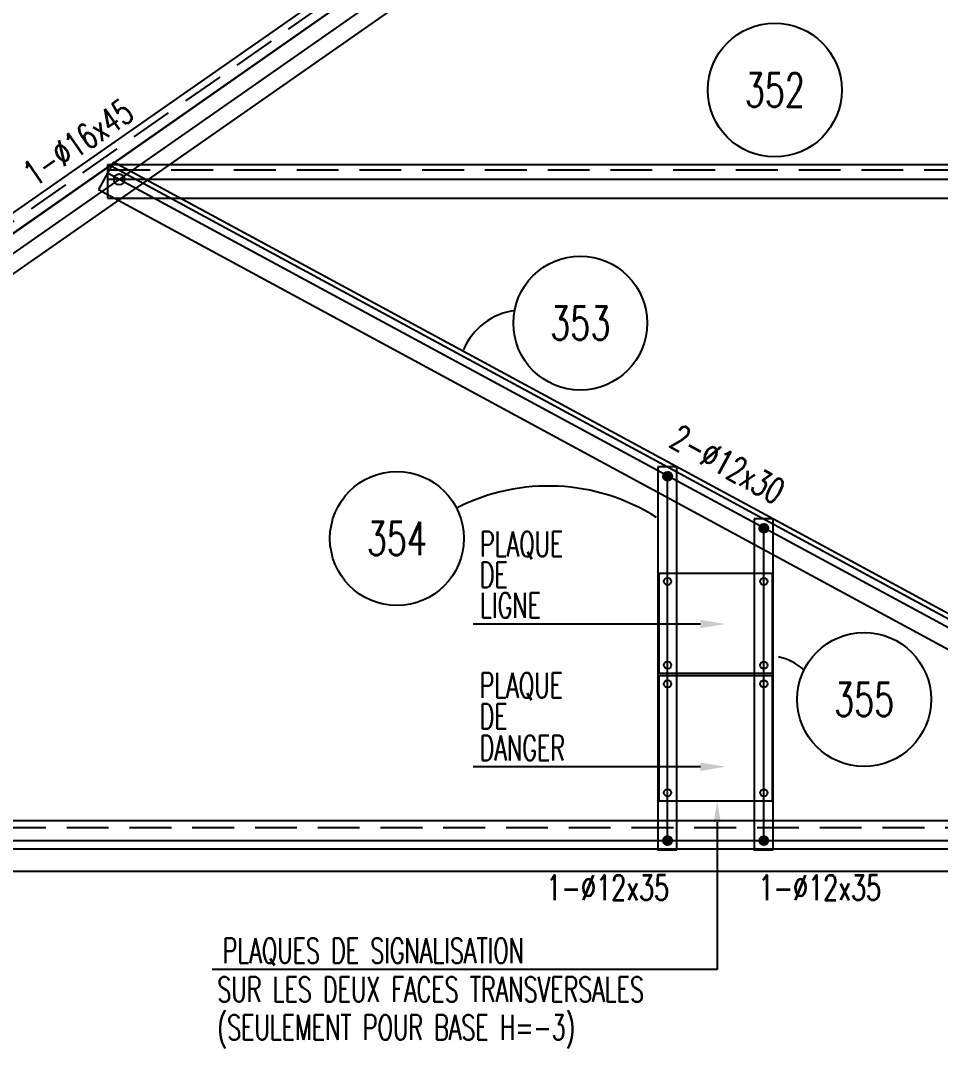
# Model space of a CAD drawing. Extents: x 512572 to 528792, y -20540 to -9023.
# Drawn here: x 521116 to 523313, y -19194 to -16691 of the extents above; entities that cross this region are included whole.
import ezdxf
from ezdxf.enums import TextEntityAlignment as Align

# ---------------------------------------------------------------- set-up
doc = ezdxf.new("R2010")
doc.units = 0
doc.header["$LTSCALE"] = 200
doc.header["$MEASUREMENT"] = 0
doc.linetypes.add('DASHED', pattern=[0.75, 0.5, -0.25])
doc.layers.get('0').update_dxf_attribs({"linetype": 'CONTINUOUS'})
for name, color, linetype in [('ASSI', 3, 'CONTINUOUS'), ('BOLLINI_1', 7, 'CONTINUOUS'), ('FORI', 2, 'CONTINUOUS'), ('LINEA_ANG', 2, 'CONTINUOUS'), ('LINEE_PIASTRE', 2, 'CONTINUOUS'), ('LS', 7, 'CONTINUOUS'), ('PIASTRE', 5, 'CONTINUOUS'), ('TESTI_A_P', 7, 'CONTINUOUS'), ('TRAT-Y', 7, 'DASHED')]:
    doc.layers.add(name, color=color, linetype=linetype)
doc.styles.add('QUOTE', font='ROMANS8.SHX', dxfattribs={"width": 0.7})
doc.styles.add('RQL', font='ROMANS8.SHX', dxfattribs={"width": 0.7})
doc.styles.add('RS', font='ROMANS8.shx', dxfattribs={"width": 0.7})
doc.styles.get("Standard").update_dxf_attribs({"font": 'ROMANS8.SHX', "width": 0.7})
doc.dimstyles.new('TRATTO', dxfattribs={"dimscale": 0, "dimtxt": 60, "dimasz": 40, "dimexe": 0, "dimexo": 0, "dimgap": 5, "dimtad": 1, "dimrnd": 0.5, "dimdsep": 46, "dimtxsty": 'RS', "dimblk1": 'OBLIQUE', "dimblk2": 'OBLIQUE', "dimsah": 1, "dimcen": 0.09, "dimclrd": 2, "dimclre": 2, "dimclrt": 7, "dimadec": 0, "dimazin": 0, "dimtfac": 1, "dimtix": 1, "dimtmove": 2, "dimatfit": 3, "dimfxl": 1, "dimtolj": 1, "dimtzin": 0, "dimarcsym": 0})

# ---------------------------------------------------------------- blocks, each defined once
blk = doc.blocks.new('12')
at = {"color": 0}
for p, q in [((-1, 0.06), (-0.06, 1)), ((-1, 0.01), (-0.01, 1)), ((-1, -0.03), (0.03, 1)), ((-1, -0.07), (0.07, 1)), ((0.09, -1), (-1, 0.09)), ((0.05, -1), (-1, 0.05)), ((0, -1), (-1, 0)), ((-0.99, 0.16), (-0.16, 0.99)), ((-0.99, 0.11), (-0.11, 0.99)), ((-0.99, -0.11), (0.11, 0.99)), ((-0.99, -0.15), (0.15, 0.99)), ((0.17, -0.99), (-0.99, 0.17)), ((0.13, -0.99), (-0.99, 0.13)), ((-0.98, 0.22), (-0.22, 0.98)), ((-0.98, -0.19), (0.19, 0.98)), ((0.21, -0.98), (-0.98, 0.21)), ((-0.97, -0.23), (0.23, 0.97)), ((0.24, -0.97), (-0.97, 0.24)), ((-0.96, 0.28), (-0.28, 0.96)), ((-0.96, -0.27), (0.27, 0.96)), ((0.28, -0.96), (-0.96, 0.28)), ((-0.95, -0.3), (0.3, 0.95)), ((0.31, -0.95), (-0.95, 0.31)), ((-0.94, 0.34), (-0.34, 0.94)), ((-0.94, -0.33), (0.33, 0.94)), ((0.35, -0.94), (-0.94, 0.35)), ((-0.93, -0.37), (0.37, 0.93)), ((0.38, -0.93), (-0.93, 0.38)), ((-0.92, -0.4), (0.4, 0.92)), ((-0.91, 0.42), (-0.42, 0.91)), ((0.41, -0.91), (-0.91, 0.41)), ((-0.9, -0.43), (0.43, 0.9)), ((0.44, -0.9), (-0.9, 0.44)), ((-0.89, -0.46), (0.46, 0.89)), ((0.47, -0.88), (-0.88, 0.47)), ((-0.87, -0.49), (0.49, 0.87)), ((0.5, -0.87), (-0.87, 0.5)), ((-0.86, 0.52), (-0.52, 0.86)), ((-0.86, -0.52), (0.52, 0.86)), ((0.53, -0.85), (-0.85, 0.53)), ((-0.84, -0.54), (0.54, 0.84)), ((0.55, -0.83), (-0.83, 0.55)), ((-0.82, -0.57), (0.57, 0.82)), ((0.58, -0.81), (-0.81, 0.58)), ((-0.8, -0.6), (0.6, 0.8)), ((0.61, -0.79), (-0.79, 0.61)), ((-0.78, -0.62), (0.62, 0.78)), ((0.63, -0.78), (-0.78, 0.63)), ((-0.76, -0.65), (0.65, 0.76)), ((0.66, -0.75), (-0.75, 0.66)), ((-0.74, -0.67), (0.67, 0.74)), ((0.68, -0.73), (-0.73, 0.68)), ((-0.72, -0.69), (0.69, 0.72)), ((0.7, -0.71), (-0.71, 0.7)), ((-0.7, -0.72), (0.72, 0.7)), ((0.73, -0.69), (-0.69, 0.73)), ((0.75, -0.67), (-0.67, 0.75)), ((-0.67, -0.74), (0.74, 0.67)), ((-0.65, -0.76), (0.76, 0.65)), ((0.77, -0.64), (-0.64, 0.77)), ((-0.63, -0.78), (0.78, 0.63)), ((0.79, -0.62), (-0.62, 0.79)), ((-0.6, -0.8), (0.8, 0.6)), ((0.81, -0.59), (-0.59, 0.81)), ((-0.57, -0.82), (0.82, 0.57)), ((0.83, -0.56), (-0.56, 0.83)), ((-0.55, -0.84), (0.84, 0.55)), ((0.84, -0.54), (-0.54, 0.84)), ((-0.52, -0.85), (0.85, 0.52)), ((0.86, -0.51), (-0.51, 0.86)), ((-0.49, -0.87), (0.87, 0.49)), ((0.88, -0.48), (-0.48, 0.88)), ((-0.46, -0.89), (0.89, 0.46)), ((0.89, -0.45), (-0.45, 0.89)), ((-0.43, -0.9), (0.9, 0.43)), ((0.91, -0.42), (-0.42, 0.91)), ((-0.4, -0.92), (0.92, 0.4)), ((0.92, -0.39), (-0.39, 0.92)), ((-0.37, -0.93), (0.93, 0.37)), ((0.93, -0.36), (-0.36, 0.93)), ((-0.34, -0.94), (0.94, 0.34)), ((0.95, -0.33), (-0.33, 0.95)), ((-0.3, -0.95), (0.95, 0.3)), ((0.96, -0.29), (-0.29, 0.96)), ((-0.27, -0.96), (0.96, 0.27)), ((0.97, -0.26), (-0.26, 0.97)), ((-0.23, -0.97), (0.97, 0.23)), ((0.98, -0.22), (-0.22, 0.98)), ((-0.2, -0.98), (0.98, 0.2)), ((0.98, -0.18), (-0.18, 0.98)), ((-0.16, -0.99), (0.99, 0.16)), ((0.99, -0.14), (-0.14, 0.99)), ((-0.12, -0.99), (0.99, 0.12)), ((0.99, -0.1), (-0.1, 0.99)), ((-0.08, -1), (1, 0.08)), ((1, -0.06), (-0.06, 1)), ((-0.04, -1), (1, 0.04)), ((1, -0.02), (-0.02, 1)), ((1, 0.02), (0.02, 1)), ((1, 0.07), (0.07, 1)), ((0.99, 0.12), (0.12, 0.99)), ((0.98, 0.17), (0.17, 0.98)), ((0.97, 0.23), (0.23, 0.97)), ((0.96, 0.29), (0.29, 0.96)), ((0.93, 0.36), (0.36, 0.93)), ((0.9, 0.44), (0.44, 0.9)), ((0.84, 0.55), (0.55, 0.84)), ((-0.04, -1), (-1, -0.04)), ((-0.09, -1), (-1, -0.09)), ((-0.14, -0.99), (-0.99, -0.14)), ((-0.2, -0.98), (-0.98, -0.2)), ((-0.25, -0.97), (-0.97, -0.25)), ((-0.32, -0.95), (-0.95, -0.32)), ((-0.39, -0.92), (-0.92, -0.39)), ((-0.48, -0.88), (-0.88, -0.48)), ((-0.6, -0.8), (-0.8, -0.6)), ((0.01, -1), (1, -0.01)), ((0.05, -1), (1, -0.05)), ((0.1, -0.99), (0.99, -0.1)), ((0.15, -0.99), (0.99, -0.15)), ((0.21, -0.98), (0.98, -0.21)), ((0.27, -0.96), (0.96, -0.27)), ((0.33, -0.94), (0.94, -0.33)), ((0.41, -0.91), (0.91, -0.41)), ((0.5, -0.87), (0.87, -0.5)), ((0.66, -0.75), (0.75, -0.66))]:
    blk.add_line(p, q, dxfattribs=at)
blk.add_circle((0, 0), 1)
blk = doc.blocks.new('MRKR_98')
blk.add_point((0, 0))
at = {"color": 7, "style": 'QUOTE', "width": 0.5, "flags": 1}
for tag, p in [('TI', (3.73, 6.83)), ('DI_S', (3.73, 6.42)), ('AUX2', (3.71, 4.93)), ('NFORI', (3.72, 5.3)), ('D_S', (3.73, 6.02)), ('E_S', (3.73, 5.68)), ('AUX1', (3.73, 4.19)), ('FAM', (3.73, 4.55)), ('COMMESSA', (3.73, 3.85)), ('MD', (3.73, 3.51)), ('MP', (3.73, 3.16)), ('LARGHEZZA', (3.73, 2.82)), ('SPESSORE', (3.73, 2.48)), ('NP', (3.73, 2.14)), ('SV', (3.73, 1.79)), ('PESO', (3.73, 1.45)), ('QUA', (3.73, 1.11)), ('LUN', (3.73, 0.76)), ('PROF', (3.73, 0.42)), ('POS', (3.73, 0.08))]:
    blk.add_attdef(tag, p, '', height=0.2, dxfattribs=at)
at = {"color": 7, "flags": 1}
for tag, p in [('LAV1', (5.26, 6.88)), ('LAV2', (5.26, 6.55)), ('LAV3', (5.26, 6.21)), ('LAV4', (5.26, 5.88)), ('LAV5', (5.26, 5.55)), ('LAV6', (5.26, 5.21)), ('LAV7', (5.26, 4.88)), ('LAV8', (5.26, 4.55)), ('LAV9', (5.26, 4.21)), ('LAV10', (5.26, 3.88))]:
    blk.add_attdef(tag, p, '', height=0.2, dxfattribs=at)
blk = doc.blocks.new('ASSE98')
blk.add_line((0, 0), (1, 0))
at = {"color": 7, "flags": 1}
for tag, p in [('LAV1', (3.07431, 6.82847)), ('LAV2', (3.07431, 6.49513)), ('LAV3', (3.07431, 6.1618)), ('LAV4', (3.07431, 5.82847)), ('LAV5', (3.07431, 5.49513)), ('LAV6', (3.07431, 5.1618)), ('LAV7', (3.07431, 4.82847)), ('LAV8', (3.07431, 4.49513)), ('LAV9', (3.07431, 4.1618)), ('LAV10', (3.07431, 3.82847))]:
    blk.add_attdef(tag, p, '', height=0.2, dxfattribs=at)
at = {"color": 7, "style": 'QUOTE', "width": 0.5, "flags": 1}
for tag, p in [('TI', (1.38308, 6.82731)), ('DI_S', (1.38308, 6.42178)), ('D_S', (1.38308, 6.02092)), ('E_S', (1.38308, 5.68065)), ('NFORI', (1.36454, 5.29792)), ('ALAR', (1.36349, 4.93246)), ('FAM', (1.3775, 4.54645)), ('ALA', (1.38308, 4.19257)), ('DISP2', (1.38308, 3.84971)), ('DISP1', (1.38308, 3.50686)), ('PINZAF', (1.38308, 3.164)), ('PINZAI', (1.38308, 2.82114)), ('TRP', (1.38308, 2.47829)), ('NP', (1.38308, 2.13543)), ('SV', (1.38308, 1.79257)), ('PESO', (1.38308, 1.44971)), ('QUA', (1.38308, 1.10686)), ('LUN', (1.38308, 0.764)), ('PROF', (1.38308, 0.42114)), ('POS', (1.38308, 0.07829))]:
    blk.add_attdef(tag, p, '', height=0.2, dxfattribs=at)
blk = doc.blocks.new('16')
blk.add_circle((0, 0), 1)
blk = doc.blocks.new('_OBLIQUE')
at = {"color": 0, "linetype": 'ByBlock'}
blk.add_line((-0.5, -0.5), (0.5, 0.5), dxfattribs=at)
blk = doc.blocks.new('*D28')
at = {"layer": 'LS', "color": 2, "lineweight": -2, "transparency": 16777216}
for p, q in [((513877, -18649.8), (513877, -19493.4)), ((524160.1, -18649.8), (524160.1, -19493.4)), ((513877, -19493.4), (524160.1, -19493.4))]:
    blk.add_line(p, q, dxfattribs=at)
at = {"layer": 'LS', "color": 2, "lineweight": -2, "transparency": 16777216, "xscale": 40, "yscale": 40, "zscale": 40, "rotation": 180}
blk.add_blockref('_OBLIQUE', (513877, -19493.4), dxfattribs=at)
at = {"layer": 'LS', "color": 2, "lineweight": -2, "transparency": 16777216, "xscale": 40, "yscale": 40, "zscale": 40}
blk.add_blockref('_OBLIQUE', (524160.1, -19493.4), dxfattribs=at)
at = {"layer": 'LS', "color": 7, "transparency": 16777216, "insert": (519018.5, -19455.5), "char_height": 60, "attachment_point": 5, "style": 'RS'}
blk.add_mtext('\\A1;10283 SUR TRUSQ. 75', dxfattribs=at)
blk = doc.blocks.new('bull')
at = {"style": 'RS', "width": 0.7, "flags": 1}
for tag, p in [('NN', (-12.25, 0)), ('DIAMETRO', (0, -4.86)), ('SERRAGGIO', (0, -9.71)), ('LUNGHEZZA', (0, -14.57)), ('NB', (0, -19.43)), ('TIPO', (0, -24.12)), ('EL', (-0.14, -29))]:
    blk.add_attdef(tag, p, '', height=3, dxfattribs=at)
at = {"style": 'RS', "width": 0.7}
blk.add_attdef('BULLONE', (0, 0), '', height=3, dxfattribs=at)
blk = doc.blocks.new('xxx')
blk.add_circle((0, 0), 8)
at = {"color": 3, "style": 'RQL', "width": 0.7}
blk.add_attdef('POS', text='', height=4, dxfattribs=at).set_placement((0, 0), align=Align.MIDDLE)
at = {"color": 3, "style": 'RQL', "width": 0.7, "flags": 1}
blk.add_attdef('POS1', (-0.39, -5.42), '', height=2, dxfattribs=at)
at = {"style": 'RQL', "width": 0.7, "flags": 1}
blk.add_attdef('TIPO', (-0.39, -8.66), '', height=2, dxfattribs=at)

msp = doc.modelspace()

# ---------------------------------------------------------------- linework, layer by layer
at = {"layer": 'LINEA_ANG'}
for p, q in [((523549.474, -15437.623), (519104.594, -18540.893)), ((519244.623, -18589.482), (523564.872, -15573.225)), ((521337.071, -17028.484), (521301.396, -17094.456)), ((523825.416, -17035.11), (521323.416, -17035.11)), ((521323.416, -17035.11), (521323.416, -17115.11)), ((524143.96, -18546.329), (521337.071, -17028.484)), ((521301.396, -17094.456), (524074.859, -18594.226)), ((521323.416, -17115.11), (523825.416, -17115.11)), ((524175.8, -18602.763), (513860.8, -18602.763)), ((513960.8, -18722.763), (524075.8, -18722.763))]:
    msp.add_line(p, q, dxfattribs=at)
at = {"layer": 'LINEA_ANG', "color": 2}
msp.add_line((524138.49, -18556.445), (521331.601, -17038.599), dxfattribs=at)
at = {"layer": 'LINEE_PIASTRE'}
for p, q in [((522683.986, -17757.084), (522638.986, -17757.084)), ((522638.986, -17757.084), (522638.986, -18672.084)), ((522683.986, -18672.084), (522683.986, -17757.084)), ((522913.986, -17880.789), (522868.986, -17880.789)), ((522868.986, -17880.789), (522868.986, -18671.789)), ((522913.986, -18671.789), (522913.986, -17880.789)), ((522638.986, -18672.084), (522683.986, -18672.084)), ((522868.986, -18671.789), (522913.986, -18671.789))]:
    msp.add_line(p, q, dxfattribs=at)
at = {"layer": 'LS', "color": 6}
for p, q in [((523572.372, -15470.421), (519128.312, -18573.118)), ((523572.372, -15470.421), (519170.129, -18543.923)), ((519018.533, -18649.763), (523543.674, -15490.457)), ((521032.216, -17292.659), (523507.994, -15564.152)), ((524129.69, -18572.718), (521324.56, -17055.824)), ((522661.986, -18649.763), (522661.986, -17779.046)), ((522891.986, -18649.763), (522891.986, -17903.42)), ((522780.536, -18605.608), (522780.536, -18957.727)), ((513963.55, -18649.763), (524160.072, -18649.763)), ((513860.8, -18669.763), (524148.653, -18669.763)), ((522780.536, -18957.727), (521573.46, -18957.727))]:
    msp.add_line(p, q, dxfattribs=at)
at = {"layer": 'LS'}
for points in [[(522641.986, -18010.608), (522911.986, -18010.608), (522911.986, -18250.608), (522641.986, -18250.608)], [(522641.986, -18255.608), (522911.986, -18255.608), (522911.986, -18555.608), (522641.986, -18555.608)]]:
    msp.add_lwpolyline(points, close=True, dxfattribs=at)
at = {"layer": 'LS', "color": 6}
for points in [[(522740.349, -18132.454), (522197.53, -18132.454)], [(522740.349, -18473.568), (522197.53, -18473.568)], [(522780.536, -18747.206), (522780.536, -18957.727)]]:
    msp.add_lwpolyline(points, dxfattribs=at)
at = {"layer": 'LS', "color": 7}
for centre in [(522661.986, -18030.608), (522891.986, -18030.608), (522661.986, -18230.608), (522891.986, -18230.608), (522661.986, -18275.608), (522891.986, -18275.608), (522661.986, -18535.608), (522891.986, -18535.608)]:
    msp.add_circle(centre, 8.75, dxfattribs=at)
at = {"layer": 'LS', "color": 6}
for centre, radius, start, end in [((522317.734, -17537.505), 155.764, 97.284102, 157.339025), ((522376.853, -18284.649), 482.014, 57.61065, 116.886587), ((522891.389, -18356.901), 150.52, 49.89352, 76.380344)]:
    msp.add_arc(centre, radius, start, end, dxfattribs=at)
for points in [[(522740.349, -18122.454), (522800.349, -18132.454), (522740.349, -18142.454)], [(522740.349, -18463.568), (522800.349, -18473.568), (522740.349, -18483.568)], [(522772.203, -18605.608), (522780.536, -18555.608), (522788.869, -18605.608)]]:
    msp.add_solid(points, dxfattribs=at)
at = {"layer": 'TRAT-Y'}
for p, q in [((523559.206, -15451.562), (519114.326, -18554.832)), ((523825.416, -17047.61), (521323.416, -17047.61)), ((524175.8, -18619.763), (513860.8, -18619.763))]:
    msp.add_line(p, q, dxfattribs=at)

# ---------------------------------------------------------------- block references
at = {"layer": 'ASSI'}
for p, xscale, rotation in [((523572.372, -15470.421), 5421, 214.9214906531842), ((524129.69, -18572.718), 3191, 151.5973710126917), ((524175.8, -18602.763), 10315, 180)]:
    msp.add_blockref('ASSE98', p, dxfattribs=dict(at, xscale=xscale, rotation=rotation))
at = {"layer": 'ASSI', "xscale": 2502, "zscale": 2502, "rotation": 180.0000000000061}
msp.add_blockref('ASSE98', (523825.416, -17070.11), dxfattribs=at)
at = {"layer": 'BOLLINI_1'}
for p, xscale, yscale, zscale, values in [((522918.15, -16856.482), 19.9980000000023, 19.9980000000023, 19.9980000000023, {'POS': '352'}), ((522453.261, -17413.434), 19.9980000000023, 19.9980000000023, 19.9980000000023, {'POS': '353'}), ((522014.876, -17928.151), 19.9980000000018, 19.9980000000018, 19.9980000000018, {'POS': '354'}), ((523131.7, -18312.821), 19.9979999999523, 19.9979999999523, 19.9979999999523, {'POS': '355'})]:
    msp.add_blockref('xxx', p, dxfattribs=dict(at, xscale=xscale, yscale=yscale, zscale=zscale)).add_auto_attribs(values)
at = {"layer": 'FORI', "xscale": 13, "yscale": 13, "zscale": 13}
msp.add_blockref('16', (521350.978, -17070.11), dxfattribs=at)
at = {"layer": 'FORI', "xscale": 10.5, "yscale": 10.5, "zscale": 10.5, "rotation": 330.6672217226813}
for p in [(522661.986, -17779.046), (522891.991, -17903.414), (522661.986, -18649.763), (522891.986, -18649.763)]:
    msp.add_blockref('12', p, dxfattribs=at)
at = {"layer": 'LS', "color": 7, "xscale": 20, "yscale": 20, "zscale": 20}
for p, rotation, values in [((521148.724, -17089.068), 34.35938029758942, {'BULLONE': '1-%%c16x45                '}), ((522662.164, -17706.44), 331.1515905640653, {'BULLONE': '2-%%c12x30                '})]:
    msp.add_blockref('bull', p, dxfattribs=dict(at, rotation=rotation)).add_auto_attribs(values)
for p in [(522372.127, -18792.352), (522878.969, -18792.352)]:
    msp.add_blockref('bull', p, dxfattribs=at).add_auto_attribs({'BULLONE': '1-%%c12x35                '})
at = {"layer": 'PIASTRE', "xscale": 20, "yscale": 20, "zscale": 20}
for p in [(522638.986, -18672.084), (522868.986, -18671.789)]:
    msp.add_blockref('MRKR_98', p, dxfattribs=at)

# ---------------------------------------------------------------- texts
at = {"layer": 'TESTI_A_P', "style": 'RS', "width": 0.65}
for s, p in [('PLAQUE', (522213.718, -17971.479)), ('DE', (522213.021, -18044.865)), ('LIGNE', (522213.718, -18117.835)), ('PLAQUE', (522212.809, -18309.06)), ('DE', (522212.809, -18383.306)), ('DANGER', (522212.809, -18458.652)), ('PLAQUES DE SIGNALISATION', (521598.538, -18943.016)), ('SUR LES DEUX FACES TRANSVERSALES', (521585.852, -19035.629)), ('(SEULEMENT POUR BASE H=-3)', (521585.852, -19126.422))]:
    msp.add_text(s, height=60, dxfattribs=at).set_placement(p)

# ---------------------------------------------------------------- dimensions: what is measured, and where the dimension line sits
at = {"layer": 'LS'}
dim = msp.add_linear_dim(base=(524160.072, -19493.365), p1=(513876.994, -18649.763), p2=(524160.072, -18649.763), text='<> SUR TRUSQ. 75', dimstyle='TRATTO', override={"dimscale": 1}, dxfattribs=at)
dim.commit()
dim.dimension.update_dxf_attribs({"geometry": '*D28', "text_midpoint": (519018.533, -19455.508)})

doc.saveas('drawing.dxf')
